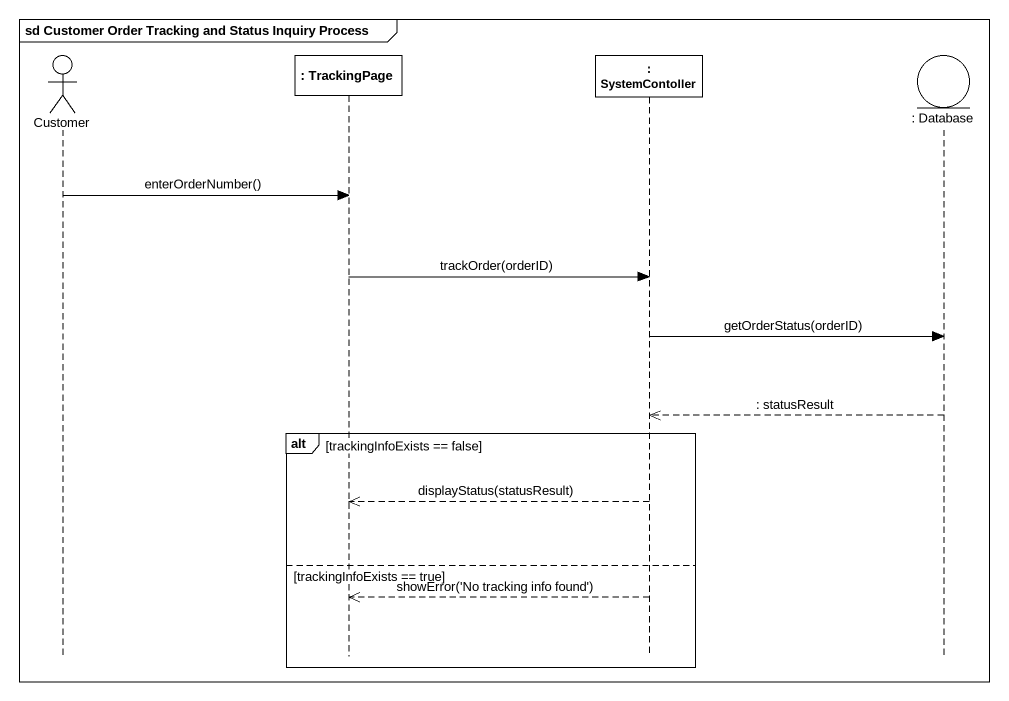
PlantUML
@startuml
mainframe sd Customer Order Tracking and Status Inquiry Process
hide footbox
actor Customer
participant ": TrackingPage" as TrackingPage
participant ": SystemContoller" as SystemContoller
entity ": Database" as Database_

Customer -> TrackingPage : enterOrderNumber()
TrackingPage -> SystemContoller : trackOrder(orderID)
SystemContoller -> Database_ : getOrderStatus(orderID)
Database_ -->> SystemContoller : : statusResult
alt trackingInfoExists == false
  SystemContoller -->> TrackingPage : displayStatus(statusResult)
else trackingInfoExists == true
  SystemContoller -->> TrackingPage : showError('No tracking info found')
end
@enduml
